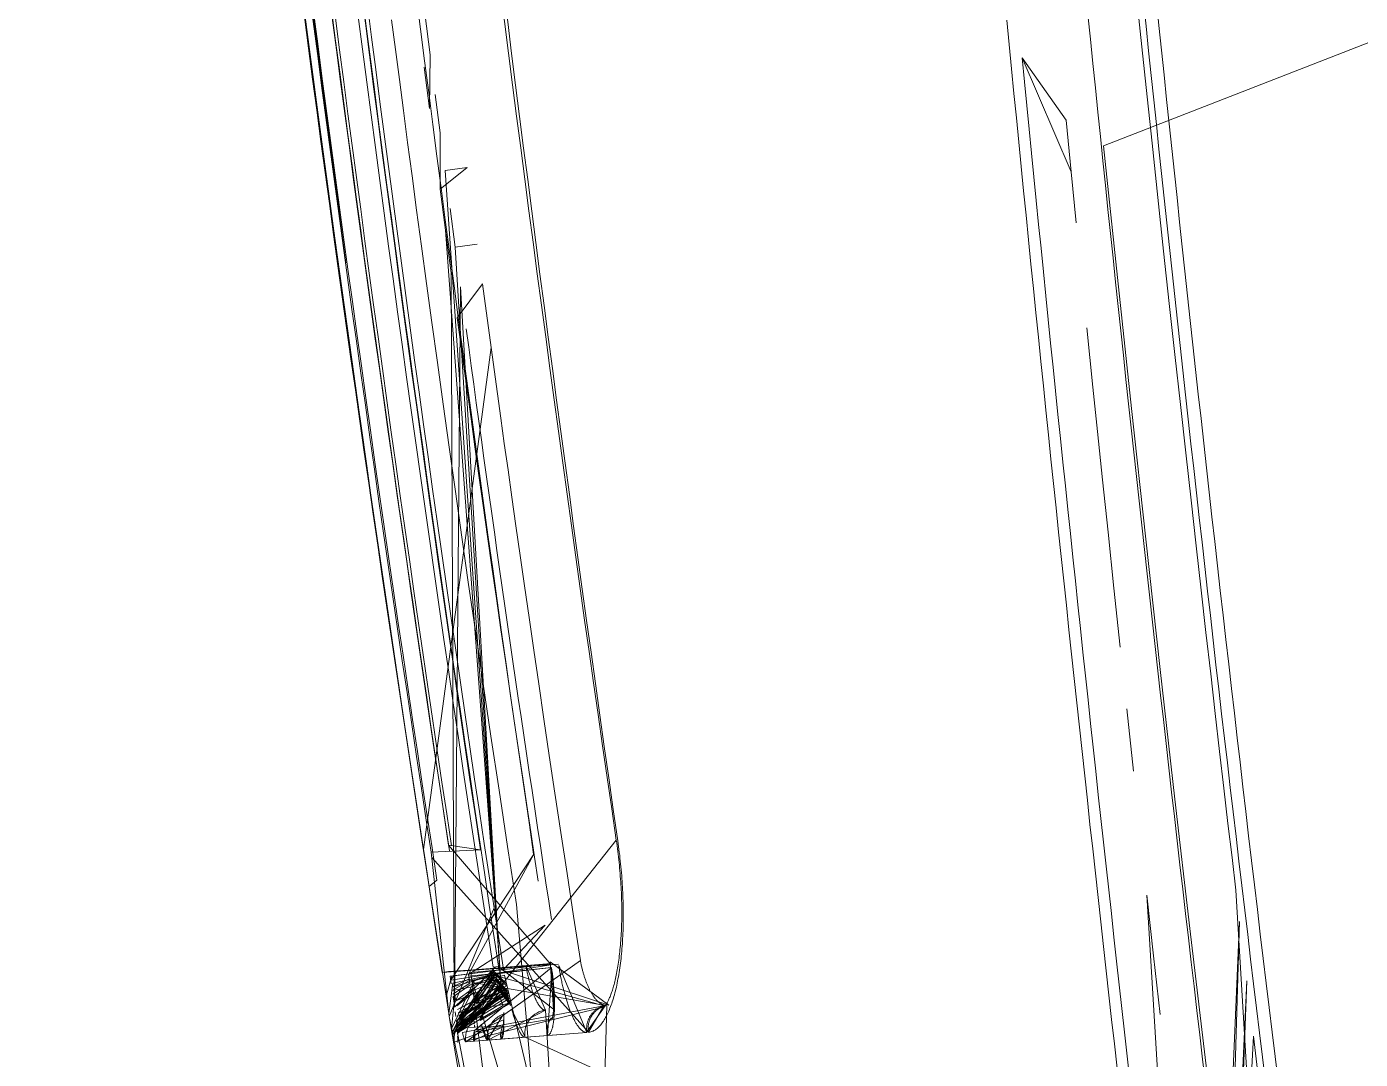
# Model space of a CAD drawing. Header units: millimetres. Extents: x 521 to 148073, y -17811 to 32040.
# Drawn here: x 65822.73 to 65852.02, y 20134.54 to 20157.22 of the extents above; entities that cross this region are included whole.
import ezdxf

# ---------------------------------------------------------------- set-up
doc = ezdxf.new("R2010")
doc.units = ezdxf.units.MM
doc.layers.add('Datové rozvody', color=6, linetype='Continuous')
doc.layers.add('PDF_Geometrie', color=7, linetype='Continuous', true_color=0xbdbdbd)

# ---------------------------------------------------------------- blocks, each defined once
blk = doc.blocks.new('projektor')
at = {"layer": 'PDF_Geometrie', "lineweight": 13}
for points in [[(86365.173, 14934.345), (86367.007, 14934.535), (86368.856, 14934.728), (86370.72, 14934.921), (86372.599, 14935.114), (86374.492, 14935.308), (86376.4, 14935.502), (86378.324, 14935.697), (86380.263, 14935.892), (86382.216, 14936.088), (86387.955, 14921.372), (86390.767, 14921.669), (86393.569, 14921.97), (86396.362, 14922.276), (86399.145, 14922.585), (86401.918, 14922.9), (86404.681, 14923.22), (86407.434, 14923.543), (86410.177, 14923.873), (86412.91, 14924.207), (86415.633, 14924.548), (86418.33, 14924.891)], [(86419.046, 14925.109), (86403.857, 14924.2), (86403.16, 14924.118), (86402.433, 14924.032), (86401.679, 14923.945), (86400.896, 14923.853), (86400.082, 14923.76), (86399.235, 14923.662), (86398.357, 14923.561), (86397.446, 14923.459), (86396.501, 14923.352), (86395.523, 14923.242), (86394.516, 14923.129), (86393.479, 14923.015), (86392.413, 14922.897), (86391.321, 14922.778), (86390.203, 14922.657), (86389.059, 14922.534), (86387.895, 14922.41), (86386.709, 14922.284), (86385.501, 14922.157), (86384.272, 14922.028)], [(86419.053, 14925.109), (86420.232, 14910.133), (86419.523, 14911.11), (86418.351, 14924.824), (86414.039, 14924.349), (86407.004, 14909.017), (86407.102, 14907.751), (86406.9, 14910.337), (86407.065, 14908.221), (86406.423, 14909.453), (86419.59, 14910.26), (86419.58, 14910.386), (86406.321, 14910.764)], [(86408.07, 14924.707), (86406.977, 14924.574), (86418.418, 14923.966), (86405.799, 14924.432), (86417.725, 14923.883), (86404.529, 14924.281), (86416.68, 14923.757), (86415.638, 14923.633)], [(86405.265, 14922.443), (86406.517, 14922.582), (86405.265, 14922.443), (86403.968, 14922.3), (86418.615, 14923.19)], [(86399.983, 14921.869), (86401.318, 14922.011)], [(86397.404, 14921.594), (86398.667, 14921.728), (86397.404, 14921.594), (86396.207, 14921.469), (86395.09, 14921.353), (86394.059, 14921.246), (86393.113, 14921.148), (86391.845, 14921.019)], [(86429.33, 14911.251), (86406.559, 14907.394), (86420.755, 14910.358)], [(86419.597, 14910.157), (86404.168, 14908.832), (86402.925, 14908.641), (86401.724, 14908.46), (86400.566, 14908.286), (86399.45, 14908.121), (86398.37, 14907.963), (86397.326, 14907.811), (86396.317, 14907.666), (86395.34, 14907.527), (86394.392, 14907.393), (86393.474, 14907.265), (86392.585, 14907.142), (86391.726, 14907.023), (86390.895, 14906.91), (86390.096, 14906.802), (86389.33, 14906.699), (86388.595, 14906.601), (86387.884, 14906.507), (86387.199, 14906.417), (86386.538, 14906.331), (86385.892, 14906.247), (86385.263, 14906.166)], [(86406.222, 14907.539), (86406.112, 14907.519), (86406.821, 14907.445), (86405.864, 14907.901), (86405.674, 14908.577), (86419.871, 14911.954), (86420.031, 14912.688)], [(86420.079, 14912.074), (86419.864, 14912.037), (86405.791, 14907.889), (86405.615, 14908.567), (86405.848, 14907.475), (86406.498, 14907.39)], [(86402.807, 14910.995), (86402.869, 14911.004), (86402.93, 14911.013), (86402.992, 14911.021), (86403.054, 14911.029), (86403.115, 14911.037), (86403.177, 14911.044), (86403.239, 14911.051), (86403.3, 14911.057), (86403.362, 14911.063), (86403.424, 14911.069), (86403.486, 14911.075), (86403.547, 14911.08), (86403.609, 14911.085), (86403.67, 14911.089), (86403.731, 14911.093), (86403.791, 14911.097), (86403.852, 14911.1), (86403.912, 14911.103), (86403.972, 14911.106), (86404.033, 14911.108), (86404.092, 14911.11), (86404.151, 14911.112), (86404.211, 14911.113), (86404.27, 14911.114), (86404.329, 14911.114), (86404.387, 14911.114), (86404.445, 14911.114), (86404.503, 14911.114), (86404.56, 14911.113), (86404.618, 14911.112), (86404.674, 14911.111), (86404.731, 14911.109), (86404.787, 14911.106), (86404.842, 14911.104), (86404.897, 14911.101), (86404.952, 14911.098), (86405.007, 14911.094), (86405.06, 14911.091), (86405.114, 14911.086), (86405.166, 14911.082), (86405.218, 14911.077), (86405.27, 14911.072), (86405.321, 14911.066), (86405.372, 14911.06), (86405.422, 14911.054), (86405.472, 14911.047), (86405.521, 14911.041), (86405.569, 14911.034), (86405.616, 14911.026), (86405.663, 14911.019), (86405.71, 14911.01), (86405.755, 14911.001), (86405.8, 14910.993), (86405.844, 14910.984), (86405.888, 14910.975), (86405.93, 14910.966), (86405.973, 14910.956), (86406.014, 14910.945), (86406.055, 14910.935), (86406.094, 14910.924), (86406.133, 14910.914), (86406.171, 14910.903), (86406.208, 14910.891), (86406.244, 14910.879), (86406.279, 14910.867), (86406.313, 14910.855), (86406.348, 14910.843), (86406.381, 14910.83), (86406.412, 14910.817), (86406.443, 14910.804), (86406.473, 14910.791), (86406.502, 14910.778), (86406.53, 14910.764), (86406.557, 14910.75), (86406.583, 14910.736), (86406.608, 14910.722), (86406.632, 14910.707), (86406.656, 14910.692), (86406.677, 14910.678), (86406.698, 14910.663), (86406.718, 14910.647), (86406.738, 14910.632), (86406.755, 14910.617), (86406.773, 14910.601), (86406.788, 14910.585), (86406.803, 14910.569), (86406.817, 14910.553), (86406.83, 14910.536), (86406.841, 14910.52), (86406.851, 14910.504), (86406.861, 14910.488), (86406.87, 14910.47), (86406.876, 14910.454), (86406.883, 14910.437), (86406.888, 14910.42), (86406.892, 14910.403), (86406.895, 14910.386), (86406.897, 14910.369), (86403.161, 14907.028)], [(86405.365, 14910.199), (86404.418, 14910.052), (86403.505, 14909.913), (86402.627, 14909.78), (86401.786, 14909.652), (86400.981, 14909.532), (86400.203, 14909.417), (86399.454, 14909.308), (86398.733, 14909.202), (86398.035, 14909.101), (86397.359, 14909.003), (86396.705, 14908.91), (86396.073, 14908.82), (86395.465, 14908.735), (86394.878, 14908.652), (86394.313, 14908.573), (86393.772, 14908.498), (86393.252, 14908.427), (86392.267, 14908.291), (86402.993, 14906.844), (86400.36, 14906.447), (86397.738, 14906.06), (86395.125, 14905.681), (86392.522, 14905.312), (86389.928, 14904.953), (86387.342, 14904.603), (86384.765, 14904.261)], [(86420.232, 14910.133), (86420.235, 14910.134), (86406.908, 14907.572), (86406.324, 14908.55)], [(86405.86, 14907.441), (86405.698, 14907.417), (86405.437, 14909.56)], [(86405.516, 14909.583), (86405.575, 14909.591)], [(86406.498, 14907.39), (86406.124, 14907.33), (86405.698, 14907.45), (86405.555, 14908.557), (86405.621, 14907.861), (86420.812, 14909.732)], [(86392.267, 14908.291), (86390.905, 14908.107), (86391.63, 14907.567), (86392.14, 14907.636), (86392.666, 14907.708), (86393.216, 14907.784), (86393.79, 14907.863), (86394.385, 14907.945), (86395.001, 14908.032), (86395.64, 14908.121), (86396.299, 14908.215), (86396.961, 14908.309), (86397.627, 14908.404), (86398.295, 14908.501), (86398.955, 14908.597), (86399.602, 14908.691), (86400.239, 14908.785), (86400.86, 14908.877), (86401.464, 14908.967), (86402.051, 14909.054), (86402.615, 14909.14), (86403.155, 14909.221), (86403.671, 14909.299)], [(86406.275, 14907.5), (86406.139, 14907.482), (86405.882, 14907.841), (86405.759, 14908.49), (86406.022, 14907.861), (86406.358, 14907.511), (86390.968, 14907.637), (86405.734, 14908.483), (86390.116, 14907.523), (86390.053, 14907.993)], [(86405.85, 14908.497), (86405.792, 14908.49)], [(86406.017, 14908.516), (86405.962, 14908.511), (86406.052, 14908.525)], [(86406.473, 14908.559), (86406.52, 14908.561)], [(86405.755, 14907.823), (86405.844, 14907.837), (86406.082, 14907.473)], [(86406.283, 14907.891), (86406.214, 14907.883)], [(86406.65, 14907.548), (86406.713, 14907.555), (86406.354, 14907.901)], [(86406.479, 14907.914), (86406.528, 14907.918)], [(86406.662, 14907.93), (86406.703, 14907.933)], [(86406.724, 14907.931), (86406.695, 14907.929)], [(86406.743, 14907.935), (86406.781, 14907.938)], [(86390.116, 14907.523), (86389.292, 14907.413)], [(86389.753, 14907.316), (86390.666, 14907.438), (86406.275, 14907.5)], [(86406.112, 14907.519), (86405.996, 14907.499)], [(86406.461, 14907.524), (86406.559, 14907.537)], [(86406.926, 14907.575), (86406.955, 14907.577)], [(86406.987, 14907.573), (86407.002, 14907.572)], [(86384.786, 14904.264), (86385.852, 14904.404), (86386.92, 14904.546), (86387.986, 14904.689), (86389.03, 14904.831), (86390.048, 14904.969), (86391.046, 14905.106), (86392.019, 14905.242), (86392.965, 14905.375), (86393.888, 14905.505), (86394.794, 14905.633), (86395.681, 14905.76), (86396.552, 14905.887), (86397.417, 14906.013), (86398.271, 14906.137), (86399.117, 14906.262), (86399.976, 14906.389), (86400.847, 14906.519), (86401.729, 14906.653), (86402.646, 14906.791), (86403.603, 14906.937), (86404.595, 14907.089), (86405.621, 14907.248)], [(86387.674, 14907.202), (86386.854, 14907.096)], [(86406.124, 14907.33), (86403.782, 14906.968), (86403.644, 14907.134)], [(86386.007, 14906.987), (86385.119, 14906.875)], [(86386.271, 14906.862), (86387.158, 14906.976), (86386.007, 14906.987)], [(86382.151, 14904.093), (86390.455, 14905.189)]]:
    blk.add_lwpolyline(points, dxfattribs=at)
for points in [[(86388.51, 14920.683), (86389.603, 14920.792), (86388.51, 14920.683), (86386.075, 14919.635), (86387.409, 14920.573)], [(86406.351, 14910.713), (86406.351, 14910.712), (86406.351, 14910.712), (86406.351, 14910.713), (86406.35, 14910.714), (86406.347, 14910.716), (86406.345, 14910.719), (86406.342, 14910.722), (86406.338, 14910.725), (86406.334, 14910.728), (86406.328, 14910.732), (86406.322, 14910.737), (86406.314, 14910.742), (86406.307, 14910.747), (86406.298, 14910.752), (86406.289, 14910.758), (86406.278, 14910.765), (86406.266, 14910.771), (86406.253, 14910.779), (86406.239, 14910.786), (86406.225, 14910.793), (86406.209, 14910.8), (86406.192, 14910.808), (86406.175, 14910.816), (86406.156, 14910.823), (86406.136, 14910.831), (86406.115, 14910.84), (86406.093, 14910.849), (86406.07, 14910.857), (86406.046, 14910.865), (86406.021, 14910.874), (86405.994, 14910.882), (86405.967, 14910.89), (86405.939, 14910.899), (86405.909, 14910.908), (86405.879, 14910.916), (86405.847, 14910.924), (86405.815, 14910.932), (86405.782, 14910.94), (86405.747, 14910.948), (86405.712, 14910.956), (86405.676, 14910.964), (86405.639, 14910.971), (86405.601, 14910.978), (86405.562, 14910.985), (86405.523, 14910.992), (86405.482, 14910.999), (86405.441, 14911.005), (86405.398, 14911.011), (86405.355, 14911.018), (86405.312, 14911.024), (86405.267, 14911.029), (86405.221, 14911.035), (86405.176, 14911.04), (86405.13, 14911.044), (86405.082, 14911.049), (86405.034, 14911.053), (86404.986, 14911.057), (86404.937, 14911.061), (86404.887, 14911.064), (86404.837, 14911.067), (86404.786, 14911.07), (86404.735, 14911.073), (86404.682, 14911.076), (86404.63, 14911.077), (86404.578, 14911.079), (86404.524, 14911.08), (86404.471, 14911.081), (86404.416, 14911.082), (86404.362, 14911.082), (86404.307, 14911.082), (86404.251, 14911.082), (86404.196, 14911.081), (86404.14, 14911.08), (86404.084, 14911.079), (86404.027, 14911.077), (86403.97, 14911.075), (86403.912, 14911.073), (86403.855, 14911.069), (86403.797, 14911.066), (86403.739, 14911.063), (86403.681, 14911.059), (86403.623, 14911.055), (86403.564, 14911.051), (86403.505, 14911.047), (86403.446, 14911.042), (86403.387, 14911.036), (86403.329, 14911.031), (86403.269, 14911.025), (86403.21, 14911.019), (86403.15, 14911.011), (86403.091, 14911.004), (86403.031, 14910.997), (86402.972, 14910.99), (86402.912, 14910.982), (86402.852, 14910.973), (86402.793, 14910.965), (86406.639, 14907.922), (86406.649, 14907.911), (86406.659, 14907.901), (86406.669, 14907.891), (86406.679, 14907.88), (86406.69, 14907.871), (86406.701, 14907.862), (86406.712, 14907.853), (86406.723, 14907.844), (86406.735, 14907.836), (86406.747, 14907.827), (86406.76, 14907.82), (86406.771, 14907.812), (86406.783, 14907.806), (86406.796, 14907.799), (86406.809, 14907.793), (86406.822, 14907.787), (86406.835, 14907.782), (86406.849, 14907.777), (86406.862, 14907.772), (86406.876, 14907.767), (86406.89, 14907.763), (86406.904, 14907.759), (86406.917, 14907.756), (86406.931, 14907.753), (86406.946, 14907.751), (86406.96, 14907.749), (86406.974, 14907.748), (86406.988, 14907.746), (86407.003, 14907.746), (86407.017, 14907.745), (86407.031, 14907.745), (86407.045, 14907.746), (86407.06, 14907.746), (86407.074, 14907.748), (86407.088, 14907.749)], [(86406.321, 14910.737), (86406.321, 14910.729), (86406.32, 14910.72), (86406.318, 14910.711), (86406.315, 14910.702), (86406.313, 14910.694), (86406.31, 14910.685), (86406.307, 14910.676), (86406.304, 14910.668), (86406.299, 14910.659), (86406.295, 14910.65), (86406.29, 14910.641), (86406.285, 14910.633), (86406.279, 14910.624), (86406.273, 14910.616), (86406.268, 14910.607), (86406.261, 14910.598), (86406.254, 14910.59), (86406.247, 14910.581), (86406.239, 14910.573), (86406.232, 14910.565), (86406.223, 14910.557), (86406.215, 14910.549), (86406.207, 14910.541), (86406.197, 14910.532), (86406.188, 14910.524), (86406.178, 14910.516), (86406.168, 14910.508), (86406.158, 14910.5), (86406.147, 14910.493), (86406.137, 14910.485), (86406.125, 14910.476), (86406.115, 14910.469), (86406.103, 14910.461), (86406.091, 14910.454), (86406.078, 14910.446), (86406.067, 14910.439), (86406.055, 14910.432), (86406.041, 14910.425), (86406.029, 14910.416), (86406.015, 14910.409), (86406.002, 14910.402), (86405.987, 14910.395), (86405.974, 14910.389), (86405.96, 14910.382), (86405.945, 14910.375), (86405.93, 14910.368), (86405.916, 14910.361), (86405.9, 14910.354), (86405.886, 14910.348), (86405.869, 14910.341), (86405.855, 14910.335), (86405.839, 14910.329), (86405.822, 14910.323), (86405.806, 14910.317), (86405.79, 14910.311), (86405.773, 14910.305), (86405.756, 14910.298), (86405.739, 14910.293), (86405.721, 14910.287), (86405.704, 14910.281), (86405.686, 14910.276), (86405.669, 14910.271), (86405.651, 14910.266), (86405.633, 14910.26), (86405.615, 14910.255), (86405.596, 14910.25), (86405.578, 14910.244), (86405.559, 14910.24), (86405.54, 14910.235), (86405.521, 14910.231), (86405.502, 14910.226), (86405.482, 14910.222), (86405.463, 14910.218), (86405.444, 14910.214), (86405.424, 14910.21), (86405.405, 14910.206), (86405.385, 14910.203), (86405.365, 14910.199), (86407.102, 14907.749), (86407.101, 14907.747), (86407.1, 14907.746), (86407.098, 14907.743), (86407.095, 14907.741), (86407.092, 14907.739), (86407.089, 14907.737), (86407.083, 14907.734), (86407.079, 14907.732), (86407.074, 14907.729), (86407.067, 14907.727), (86407.06, 14907.724), (86407.053, 14907.721), (86407.044, 14907.718), (86407.036, 14907.716), (86407.027, 14907.713), (86407.017, 14907.708), (86407.007, 14907.705), (86406.996, 14907.702), (86406.984, 14907.699), (86406.973, 14907.695), (86406.96, 14907.692), (86406.947, 14907.688), (86406.933, 14907.685), (86406.919, 14907.681), (86406.904, 14907.678)], [(86405.503, 14908.335), (86405.489, 14908.447), (86406.403, 14909.624), (86405.392, 14909.553), (86406.316, 14910.804)], [(86406.325, 14910.734), (86406.33, 14910.709), (86405.675, 14908.352), (86405.677, 14908.338), (86405.681, 14908.324), (86405.683, 14908.31), (86405.686, 14908.296), (86405.689, 14908.282), (86405.691, 14908.268), (86405.695, 14908.255), (86405.697, 14908.241), (86405.701, 14908.227), (86405.704, 14908.214), (86405.707, 14908.2), (86405.71, 14908.188), (86405.713, 14908.174), (86405.717, 14908.161), (86405.72, 14908.149), (86405.723, 14908.137), (86405.726, 14908.125), (86405.73, 14908.112), (86405.733, 14908.101), (86405.737, 14908.089), (86405.74, 14908.078), (86405.743, 14908.068), (86405.747, 14908.056), (86405.75, 14908.046), (86405.753, 14908.036), (86405.757, 14908.026), (86405.761, 14908.017), (86405.764, 14908.008), (86405.768, 14907.998), (86405.771, 14907.99), (86405.774, 14907.982), (86405.778, 14907.974), (86405.781, 14907.966), (86405.784, 14907.959), (86405.788, 14907.953), (86405.791, 14907.945), (86405.794, 14907.939), (86405.798, 14907.934), (86405.801, 14907.929), (86405.804, 14907.924), (86405.807, 14907.919), (86405.81, 14907.915), (86405.813, 14907.911), (86405.816, 14907.908), (86405.82, 14907.905), (86405.822, 14907.903), (86405.825, 14907.9), (86405.828, 14907.899), (86405.83, 14907.897)], [(86406.331, 14910.727), (86406.335, 14910.713), (86406.339, 14910.7), (86406.344, 14910.688), (86406.349, 14910.675), (86406.354, 14910.662), (86406.36, 14910.649), (86406.365, 14910.636), (86406.372, 14910.624), (86406.379, 14910.612), (86406.386, 14910.601), (86406.393, 14910.588), (86406.401, 14910.577), (86406.409, 14910.566), (86406.418, 14910.555), (86406.426, 14910.544), (86406.436, 14910.533), (86406.445, 14910.522), (86406.455, 14910.512), (86406.465, 14910.503), (86406.475, 14910.493), (86406.486, 14910.484), (86406.497, 14910.475), (86406.508, 14910.466), (86406.518, 14910.458), (86406.53, 14910.45), (86406.542, 14910.442), (86406.555, 14910.435), (86406.566, 14910.428), (86406.578, 14910.421), (86406.591, 14910.414), (86406.604, 14910.408), (86406.617, 14910.403), (86406.63, 14910.398), (86406.644, 14910.393), (86406.657, 14910.388), (86406.67, 14910.384), (86406.685, 14910.38), (86406.698, 14910.377), (86406.712, 14910.374), (86406.726, 14910.371), (86406.74, 14910.369), (86406.754, 14910.367), (86406.769, 14910.365), (86406.783, 14910.364), (86406.797, 14910.364), (86406.811, 14910.362), (86406.826, 14910.362), (86406.84, 14910.364), (86406.855, 14910.364), (86406.869, 14910.366), (86406.883, 14910.367), (86406.897, 14910.369), (86406.334, 14910.696), (86406.337, 14910.683), (86406.341, 14910.67), (86406.346, 14910.656), (86406.351, 14910.643), (86406.356, 14910.631), (86406.362, 14910.618), (86406.368, 14910.606), (86406.374, 14910.593), (86406.382, 14910.581), (86406.388, 14910.569), (86406.395, 14910.558), (86406.404, 14910.546), (86406.412, 14910.534), (86406.42, 14910.523), (86406.429, 14910.512), (86406.438, 14910.502), (86406.447, 14910.492), (86406.457, 14910.482), (86406.468, 14910.471), (86406.478, 14910.462), (86406.488, 14910.453), (86406.499, 14910.444), (86406.51, 14910.435), (86406.521, 14910.427), (86406.533, 14910.418), (86406.544, 14910.411), (86406.557, 14910.403), (86406.569, 14910.396), (86406.581, 14910.39), (86406.594, 14910.384), (86406.607, 14910.378), (86406.62, 14910.372), (86406.633, 14910.367), (86406.647, 14910.361), (86406.66, 14910.356), (86406.673, 14910.352), (86406.687, 14910.349), (86406.701, 14910.345), (86406.715, 14910.342), (86406.729, 14910.339), (86406.743, 14910.337), (86406.757, 14910.335), (86406.771, 14910.334), (86406.785, 14910.333), (86406.799, 14910.332), (86406.813, 14910.331), (86406.828, 14910.331), (86406.843, 14910.332), (86406.857, 14910.333), (86406.871, 14910.334), (86406.886, 14910.335)], [(86406.9, 14910.337), (86406.9, 14910.329), (86406.899, 14910.321), (86406.898, 14910.312), (86406.896, 14910.303), (86406.895, 14910.294), (86406.891, 14910.286), (86406.888, 14910.277), (86406.884, 14910.269), (86406.879, 14910.26), (86406.874, 14910.252), (86406.868, 14910.242), (86406.861, 14910.233), (86406.854, 14910.225), (86406.846, 14910.216), (86406.838, 14910.208), (86406.83, 14910.199), (86406.821, 14910.191), (86406.81, 14910.181), (86406.8, 14910.173), (86406.79, 14910.164), (86406.778, 14910.156), (86406.767, 14910.147), (86406.754, 14910.139), (86406.742, 14910.13), (86406.728, 14910.121), (86406.715, 14910.113), (86406.701, 14910.104), (86406.687, 14910.096), (86406.672, 14910.088), (86406.656, 14910.08), (86406.64, 14910.071), (86406.625, 14910.062), (86406.608, 14910.054), (86406.591, 14910.046), (86406.574, 14910.038), (86406.556, 14910.03), (86406.538, 14910.022), (86406.519, 14910.014), (86406.501, 14910.005), (86406.482, 14909.998), (86406.461, 14909.99), (86406.442, 14909.982), (86406.421, 14909.974), (86406.401, 14909.967), (86406.38, 14909.959), (86406.359, 14909.952), (86406.337, 14909.943), (86406.315, 14909.936), (86406.293, 14909.929), (86406.27, 14909.921), (86406.247, 14909.914), (86406.224, 14909.907), (86406.201, 14909.9), (86406.177, 14909.893), (86406.153, 14909.885), (86406.128, 14909.878), (86406.104, 14909.871), (86406.078, 14909.864), (86406.054, 14909.857), (86406.028, 14909.851), (86406.002, 14909.844), (86405.976, 14909.838), (86405.949, 14909.83), (86405.923, 14909.824), (86405.896, 14909.818), (86405.869, 14909.812), (86405.841, 14909.805), (86405.813, 14909.799), (86405.786, 14909.794), (86405.758, 14909.788), (86405.73, 14909.782), (86405.701, 14909.776), (86405.672, 14909.77), (86405.644, 14909.764), (86405.615, 14909.759), (86405.586, 14909.754), (86405.556, 14909.749), (86405.527, 14909.744), (86405.498, 14909.739), (86405.468, 14909.734)], [(86405.555, 14908.557), (86404.241, 14908.353), (86406.559, 14907.394), (86403.049, 14907.01), (86402.995, 14908.062), (86402.898, 14907.384), (86405.456, 14909.574), (86405.786, 14907.431), (86403.093, 14909.2), (86405.665, 14907.81), (86404.611, 14909.444)], [(86405.519, 14908.451), (86405.518, 14908.455), (86405.525, 14908.553), (86405.605, 14907.403), (86405.426, 14909.57), (86405.577, 14907.854), (86405.574, 14907.796), (86405.621, 14907.252), (86405.6, 14907.383), (86405.438, 14909.73), (86405.608, 14907.436)], [(86405.665, 14907.81), (86405.755, 14907.823), (86405.936, 14907.453), (86405.639, 14908.473), (86405.516, 14909.583), (86405.699, 14907.814)], [(86406.86, 14907.935), (86406.891, 14907.927), (86406.608, 14909.596), (86406.607, 14909.596), (86406.605, 14909.598), (86406.604, 14909.598), (86406.602, 14909.599), (86406.6, 14909.599), (86406.596, 14909.6), (86406.593, 14909.601), (86406.59, 14909.602), (86406.585, 14909.603), (86406.58, 14909.604), (86406.575, 14909.605), (86406.569, 14909.606), (86406.564, 14909.607), (86406.557, 14909.608), (86406.55, 14909.609), (86406.543, 14909.61), (86406.535, 14909.611), (86406.527, 14909.612), (86406.518, 14909.614), (86406.509, 14909.615), (86406.499, 14909.616), (86406.489, 14909.617), (86406.479, 14909.618), (86406.468, 14909.619), (86406.456, 14909.62), (86406.444, 14909.621), (86406.431, 14909.622), (86406.419, 14909.623), (86406.406, 14909.623), (86406.391, 14909.624), (86406.377, 14909.625), (86406.361, 14909.625), (86406.346, 14909.626), (86406.33, 14909.627), (86406.312, 14909.627), (86406.295, 14909.627), (86406.275, 14909.627), (86406.256, 14909.628), (86406.235, 14909.628), (86406.214, 14909.628), (86406.192, 14909.627), (86406.17, 14909.627), (86406.147, 14909.626), (86406.125, 14909.626), (86406.101, 14909.625), (86406.078, 14909.624), (86406.054, 14909.623), (86406.029, 14909.622), (86406.004, 14909.621), (86405.98, 14909.619), (86405.954, 14909.618), (86405.929, 14909.616), (86405.903, 14909.614), (86405.877, 14909.612), (86405.851, 14909.61), (86405.824, 14909.608), (86405.797, 14909.605), (86405.77, 14909.602), (86405.743, 14909.6), (86405.716, 14909.596), (86405.688, 14909.593), (86405.66, 14909.59), (86405.632, 14909.587), (86405.604, 14909.583), (86405.576, 14909.58), (86405.548, 14909.576), (86405.52, 14909.572)], [(86405.575, 14909.591), (86405.605, 14909.595), (86405.634, 14909.6), (86405.665, 14909.603), (86405.695, 14909.607), (86405.724, 14909.61), (86405.754, 14909.613), (86405.783, 14909.616), (86405.813, 14909.619), (86405.842, 14909.622), (86405.871, 14909.624), (86405.9, 14909.627), (86405.929, 14909.629), (86405.957, 14909.631), (86405.986, 14909.633), (86406.013, 14909.635), (86406.042, 14909.636), (86406.069, 14909.638), (86406.097, 14909.639), (86406.124, 14909.641), (86406.151, 14909.642), (86406.178, 14909.642), (86406.204, 14909.643), (86406.23, 14909.644), (86406.256, 14909.644), (86406.282, 14909.644), (86406.307, 14909.645), (86406.332, 14909.645), (86406.356, 14909.644), (86406.381, 14909.644), (86406.405, 14909.644), (86406.428, 14909.643), (86406.451, 14909.642), (86406.474, 14909.641), (86406.496, 14909.64), (86406.518, 14909.639), (86406.539, 14909.638), (86406.56, 14909.636), (86406.581, 14909.634), (86406.601, 14909.632), (86406.621, 14909.63), (86406.64, 14909.628), (86406.659, 14909.626), (86406.677, 14909.624), (86406.695, 14909.621), (86406.712, 14909.618), (86406.729, 14909.615), (86406.746, 14909.612), (86406.761, 14909.609), (86406.777, 14909.606), (86406.791, 14909.602), (86406.805, 14909.599), (86406.819, 14909.594), (86406.832, 14909.59), (86406.844, 14909.587), (86406.856, 14909.582), (86406.867, 14909.578), (86406.878, 14909.574), (86406.888, 14909.57), (86406.897, 14909.565), (86406.906, 14909.56), (86406.915, 14909.556), (86406.922, 14909.551), (86406.93, 14909.546), (86406.935, 14909.541), (86406.942, 14909.534), (86406.947, 14909.529), (86406.952, 14909.524), (86406.956, 14909.518), (86406.959, 14909.513), (86406.961, 14909.507), (86406.964, 14909.501), (86406.965, 14909.495)], [(86406.423, 14909.453), (86406.423, 14909.447), (86406.423, 14909.442), (86406.422, 14909.437), (86406.421, 14909.431), (86406.42, 14909.426), (86406.418, 14909.419), (86406.417, 14909.414), (86406.414, 14909.408), (86406.411, 14909.403), (86406.407, 14909.397), (86406.404, 14909.392), (86406.4, 14909.386), (86406.395, 14909.38), (86406.391, 14909.375), (86406.385, 14909.369), (86406.38, 14909.363), (86406.374, 14909.357), (86406.367, 14909.351), (86406.36, 14909.345), (86406.354, 14909.34), (86406.347, 14909.334), (86406.339, 14909.328), (86406.331, 14909.323), (86406.323, 14909.317), (86406.314, 14909.311), (86406.306, 14909.306), (86406.297, 14909.299), (86406.287, 14909.293), (86406.278, 14909.288), (86406.268, 14909.282), (86406.257, 14909.276), (86406.247, 14909.271), (86406.236, 14909.265), (86406.224, 14909.26), (86406.213, 14909.254), (86406.202, 14909.248), (86406.189, 14909.242), (86406.177, 14909.236), (86406.165, 14909.231), (86406.152, 14909.225), (86406.139, 14909.22), (86406.125, 14909.214), (86406.112, 14909.209), (86406.099, 14909.203), (86406.085, 14909.198), (86406.07, 14909.193), (86406.055, 14909.187), (86406.041, 14909.181), (86406.026, 14909.176), (86406.011, 14909.171), (86405.995, 14909.165), (86405.98, 14909.16), (86405.964, 14909.155), (86405.948, 14909.15), (86405.931, 14909.145), (86405.916, 14909.14), (86405.899, 14909.135), (86405.881, 14909.13), (86405.865, 14909.124), (86405.847, 14909.119), (86405.83, 14909.115), (86405.813, 14909.11), (86405.794, 14909.105), (86405.777, 14909.1), (86405.759, 14909.096), (86405.74, 14909.091), (86405.721, 14909.087), (86405.703, 14909.082), (86405.685, 14909.078), (86405.665, 14909.074), (86405.647, 14909.069), (86405.628, 14909.064), (86405.608, 14909.06), (86405.589, 14909.056), (86405.569, 14909.052), (86405.55, 14909.048), (86405.53, 14909.044), (86405.511, 14909.041), (86405.491, 14909.037), (86405.471, 14909.033)], [(86407.004, 14909.017), (86407.004, 14909.012), (86407.003, 14909.006), (86407.002, 14909.001), (86406.999, 14908.996), (86406.998, 14908.99), (86406.994, 14908.985), (86406.991, 14908.98), (86406.987, 14908.974), (86406.982, 14908.969), (86406.977, 14908.963), (86406.971, 14908.958), (86406.964, 14908.952), (86406.957, 14908.946), (86406.949, 14908.94), (86406.942, 14908.934), (86406.932, 14908.929), (86406.923, 14908.923), (86406.914, 14908.917), (86406.904, 14908.911), (86406.893, 14908.906), (86406.882, 14908.9), (86406.87, 14908.894), (86406.858, 14908.887), (86406.845, 14908.881), (86406.832, 14908.875), (86406.819, 14908.869), (86406.805, 14908.863), (86406.79, 14908.857), (86406.775, 14908.851), (86406.76, 14908.845), (86406.744, 14908.839), (86406.728, 14908.833), (86406.712, 14908.826), (86406.695, 14908.82), (86406.677, 14908.814), (86406.66, 14908.808), (86406.642, 14908.802), (86406.622, 14908.796), (86406.604, 14908.79), (86406.584, 14908.784), (86406.565, 14908.778), (86406.544, 14908.772), (86406.524, 14908.765), (86406.503, 14908.759), (86406.482, 14908.753), (86406.46, 14908.747), (86406.438, 14908.741), (86406.416, 14908.735)], [(86406.274, 14908.699), (86406.225, 14908.687), (86405.868, 14908.409), (86406.175, 14908.676), (86406.804, 14907.654), (86405.83, 14908.401), (86406.492, 14908.023), (86406.768, 14907.645), (86406.123, 14908.664), (86405.792, 14908.392), (86406.444, 14908.013), (86406.728, 14907.637), (86406.07, 14908.652), (86405.752, 14908.384), (86406.395, 14908.002), (86406.687, 14907.628), (86405.712, 14908.375), (86406.016, 14908.641), (86406.344, 14907.991), (86406.623, 14907.615), (86405.672, 14908.367), (86406.292, 14907.981), (86405.961, 14908.63), (86406.555, 14907.601), (86406.211, 14907.965), (86405.63, 14908.359), (86405.906, 14908.619), (86406.483, 14907.586)], [(86406.045, 14908.454), (86406.011, 14908.445), (86405.977, 14908.436), (86406.323, 14908.711), (86405.942, 14908.427), (86406.647, 14908.059), (86406.274, 14908.699), (86405.905, 14908.419), (86406.605, 14908.049)], [(86388.879, 14907.2), (86389.753, 14907.316), (86405.819, 14908.498), (86388.482, 14907.308), (86388.42, 14907.778), (86388.879, 14907.2), (86387.674, 14907.202)], [(86406.128, 14907.949), (86406.042, 14907.932), (86406.33, 14907.558), (86405.545, 14908.342), (86406.95, 14907.467), (86405.791, 14908.598), (86406.222, 14907.539), (86405.954, 14907.917), (86406.905, 14907.459)], [(86406.211, 14907.965), (86406.128, 14907.949), (86405.588, 14908.35), (86405.849, 14908.608), (86406.408, 14907.572)], [(86405.639, 14908.473), (86405.698, 14908.482), (86405.79, 14907.827), (86406.007, 14907.462), (86405.934, 14907.849)], [(86405.877, 14908.505), (86405.937, 14908.512), (86406.65, 14907.548), (86406.273, 14907.892)], [(86406.835, 14907.566), (86406.797, 14907.562), (86406.072, 14908.522), (86406.864, 14907.57)], [(86406.773, 14907.561), (86406.829, 14907.567), (86406.754, 14907.558), (86406.108, 14908.531)], [(86406.861, 14907.568), (86406.835, 14907.566), (86406.896, 14907.573), (86406.125, 14908.527), (86406.574, 14907.923), (86406.504, 14907.914)], [(86406.509, 14908.553), (86406.51, 14908.55), (86406.515, 14908.537), (86406.521, 14908.523), (86406.526, 14908.51), (86406.533, 14908.498), (86406.539, 14908.485), (86406.546, 14908.472), (86406.553, 14908.46), (86406.56, 14908.448), (86406.568, 14908.436), (86406.576, 14908.425), (86406.585, 14908.412), (86406.594, 14908.401), (86406.603, 14908.391), (86406.612, 14908.38), (86406.622, 14908.37), (86406.632, 14908.36), (86406.642, 14908.349), (86406.653, 14908.34), (86406.664, 14908.331), (86406.675, 14908.322), (86406.687, 14908.313), (86406.698, 14908.305), (86406.71, 14908.296), (86406.722, 14908.289), (86406.734, 14908.282), (86406.747, 14908.275), (86406.76, 14908.268), (86406.773, 14908.262), (86406.785, 14908.257), (86406.799, 14908.251), (86406.812, 14908.246), (86406.825, 14908.241), (86406.839, 14908.236), (86406.853, 14908.232), (86406.866, 14908.229), (86406.881, 14908.226), (86406.895, 14908.223), (86406.909, 14908.22), (86406.923, 14908.219), (86406.938, 14908.217), (86406.952, 14908.216), (86406.966, 14908.215), (86406.98, 14908.215), (86406.994, 14908.215), (86407.008, 14908.215), (86407.022, 14908.216), (86407.037, 14908.217), (86407.051, 14908.219)], [(86406.781, 14908.547), (86406.78, 14908.547), (86406.779, 14908.547), (86406.778, 14908.547), (86406.777, 14908.547), (86406.774, 14908.548), (86406.773, 14908.548), (86406.769, 14908.548), (86406.767, 14908.549), (86406.764, 14908.549), (86406.76, 14908.549), (86406.755, 14908.55), (86406.75, 14908.55), (86406.745, 14908.551), (86406.74, 14908.551), (86406.734, 14908.551), (86406.727, 14908.552), (86406.721, 14908.552), (86406.714, 14908.553), (86406.707, 14908.553), (86406.698, 14908.553), (86406.691, 14908.553), (86406.682, 14908.554), (86406.673, 14908.554), (86406.663, 14908.554), (86406.653, 14908.555), (86406.642, 14908.555), (86406.631, 14908.555), (86406.904, 14907.924), (86406.918, 14907.921), (86406.932, 14907.919), (86406.947, 14907.917), (86406.961, 14907.915), (86406.975, 14907.914), (86406.989, 14907.913), (86407.004, 14907.913), (86407.018, 14907.913), (86407.033, 14907.913), (86407.047, 14907.914), (86407.061, 14907.915), (86407.075, 14907.917)], [(86406.73, 14908.552), (86406.764, 14908.536), (86406.803, 14907.56), (86406.815, 14907.554), (86406.829, 14907.548), (86406.841, 14907.542), (86406.855, 14907.536), (86406.868, 14907.53), (86406.882, 14907.526), (86406.896, 14907.522), (86406.909, 14907.518), (86406.923, 14907.514), (86406.937, 14907.511), (86406.951, 14907.508), (86406.965, 14907.506), (86406.979, 14907.504), (86406.993, 14907.502), (86407.008, 14907.501), (86407.022, 14907.5), (86407.036, 14907.5), (86407.05, 14907.5), (86407.065, 14907.5), (86407.079, 14907.501), (86407.094, 14907.502), (86407.108, 14907.504)], [(86406.765, 14908.564), (86406.783, 14908.563), (86406.799, 14908.563), (86406.816, 14908.562), (86406.832, 14908.561), (86406.847, 14908.56), (86406.862, 14908.559), (86406.876, 14908.558), (86406.89, 14908.556), (86406.903, 14908.555), (86406.916, 14908.553), (86406.928, 14908.552), (86406.939, 14908.55), (86406.95, 14908.548), (86406.961, 14908.546), (86406.97, 14908.544), (86406.979, 14908.542), (86406.987, 14908.54), (86406.996, 14908.537), (86407.004, 14908.534), (86407.01, 14908.531), (86407.016, 14908.528), (86407.022, 14908.526), (86407.027, 14908.523), (86407.031, 14908.52), (86407.034, 14908.517), (86407.038, 14908.514), (86407.04, 14908.51), (86407.042, 14908.507), (86407.043, 14908.504)], [(86407.065, 14908.221), (86407.065, 14908.217), (86407.065, 14908.214), (86407.064, 14908.211), (86407.061, 14908.208), (86407.059, 14908.205), (86407.055, 14908.201), (86407.051, 14908.198), (86407.046, 14908.194), (86407.041, 14908.191), (86407.035, 14908.187), (86407.029, 14908.183), (86407.022, 14908.178), (86407.014, 14908.174), (86407.006, 14908.171), (86406.997, 14908.167), (86406.987, 14908.162), (86406.978, 14908.158), (86406.967, 14908.154), (86406.956, 14908.15), (86406.944, 14908.146), (86406.932, 14908.141), (86406.919, 14908.137), (86406.905, 14908.133), (86406.892, 14908.128), (86406.878, 14908.123), (86406.863, 14908.118), (86406.848, 14908.113), (86406.832, 14908.109), (86406.815, 14908.104), (86406.799, 14908.099), (86406.781, 14908.094), (86406.764, 14908.09), (86406.745, 14908.085), (86406.726, 14908.08)], [(86406.886, 14907.57), (86406.861, 14907.568), (86406.926, 14907.575), (86406.619, 14907.926)], [(86406.902, 14907.934), (86406.901, 14907.934), (86406.9, 14907.935), (86406.9, 14907.935), (86406.899, 14907.935), (86406.897, 14907.935), (86406.896, 14907.935), (86406.894, 14907.935), (86406.892, 14907.935), (86406.89, 14907.935), (86406.887, 14907.935)], [(86406.912, 14907.943), (86406.926, 14907.943), (86406.94, 14907.943), (86406.952, 14907.943), (86406.965, 14907.943), (86406.977, 14907.942), (86406.988, 14907.942), (86406.999, 14907.941), (86407.008, 14907.941), (86407.018, 14907.94), (86407.027, 14907.939), (86407.035, 14907.939), (86407.043, 14907.938), (86407.05, 14907.937), (86407.057, 14907.936), (86407.063, 14907.934), (86407.069, 14907.933), (86407.073, 14907.931), (86407.077, 14907.93), (86407.081, 14907.928), (86407.083, 14907.927), (86407.086, 14907.925), (86407.088, 14907.923), (86407.089, 14907.921)], [(86406.982, 14907.579), (86406.993, 14907.58), (86407.005, 14907.581), (86407.017, 14907.582), (86407.027, 14907.582), (86407.037, 14907.582), (86407.047, 14907.583), (86407.055, 14907.583), (86407.064, 14907.583), (86407.071, 14907.583), (86407.079, 14907.583), (86407.085, 14907.583), (86407.091, 14907.583), (86407.096, 14907.583), (86407.1, 14907.582), (86407.104, 14907.582), (86407.108, 14907.581), (86407.111, 14907.58), (86407.113, 14907.58), (86407.115, 14907.579), (86407.116, 14907.578)], [(86407.121, 14907.506), (86407.121, 14907.505), (86407.121, 14907.505), (86407.119, 14907.504), (86407.117, 14907.503), (86407.115, 14907.502), (86407.111, 14907.501), (86407.107, 14907.5), (86407.103, 14907.499), (86407.098, 14907.497), (86407.092, 14907.496), (86407.086, 14907.494), (86407.079, 14907.493), (86407.071, 14907.491), (86407.063, 14907.49), (86407.055, 14907.488)]]:
    blk.add_lwpolyline(points, close=True, dxfattribs=at)
for centre, radius, start, end in [((86253.911, 16189.316), 1273.564, 275.877903, 277.397846), ((86254.99, 16175.953), 1260.436, 275.89063, 277.426445), ((86250.089, 16253.261), 1339.051, 275.7892, 277.218708), ((86247.021, 16342.497), 1429.641, 275.581715, 276.891477), ((86245.907, 16351.177), 1438.636, 275.559043, 276.893746), ((86261.418, 15897.499), 996.585, 273.158952, 278.156247), ((86267.239, 15839.039), 937.922, 273.000747, 278.309827), ((86296.463, 15612.365), 711.036, 277.710778, 278.738746), ((86406.887, 14909.993), 0.511, 233.9736, 277.2405), ((86270.868, 15809.268), 909.729, 272.838971, 278.35728), ((86406.922, 14909.512), 0.502, 186.7656, 277.72), ((86277.675, 15735.738), 837.219, 272.584924, 278.782312), ((86277.34, 15743.066), 844.304, 272.600204, 278.644442), ((86276.232, 15753.701), 855.076, 272.642424, 278.700467), ((86405.428, 14910.81), 2.436, 285.4865, 291.4561), ((86406.671, 14905.825), 2.74, 88.3844, 93.1502), ((86406.966, 14909.015), 0.521, 248.7434, 277.0349), ((86276.06, 15756.095), 857.48, 272.6465, 278.512922), ((86277.491, 15737.864), 839.837, 272.591003, 278.588558), ((86278.099, 15731.121), 833.138, 272.571464, 278.615004), ((86277.661, 15735.635), 837.664, 272.721952, 278.606709), ((86279.604, 15712.74), 815.132, 272.507233, 278.710465), ((86279.579, 15713.226), 815.584, 272.508714, 278.749643), ((86281.34, 15694.349), 796.845, 272.66919, 278.839024)]:
    blk.add_arc(centre, radius, start, end, dxfattribs=at)

msp = doc.modelspace()

# ---------------------------------------------------------------- block references
at = {"layer": 'Datové rozvody', "xscale": 1.027900945623324, "yscale": 1.027900945623324, "zscale": 1.027900945623324, "rotation": 270.0000000000001}
msp.add_blockref('projektor', (50508.686, 108952.866), dxfattribs=at)

doc.saveas('drawing.dxf')
